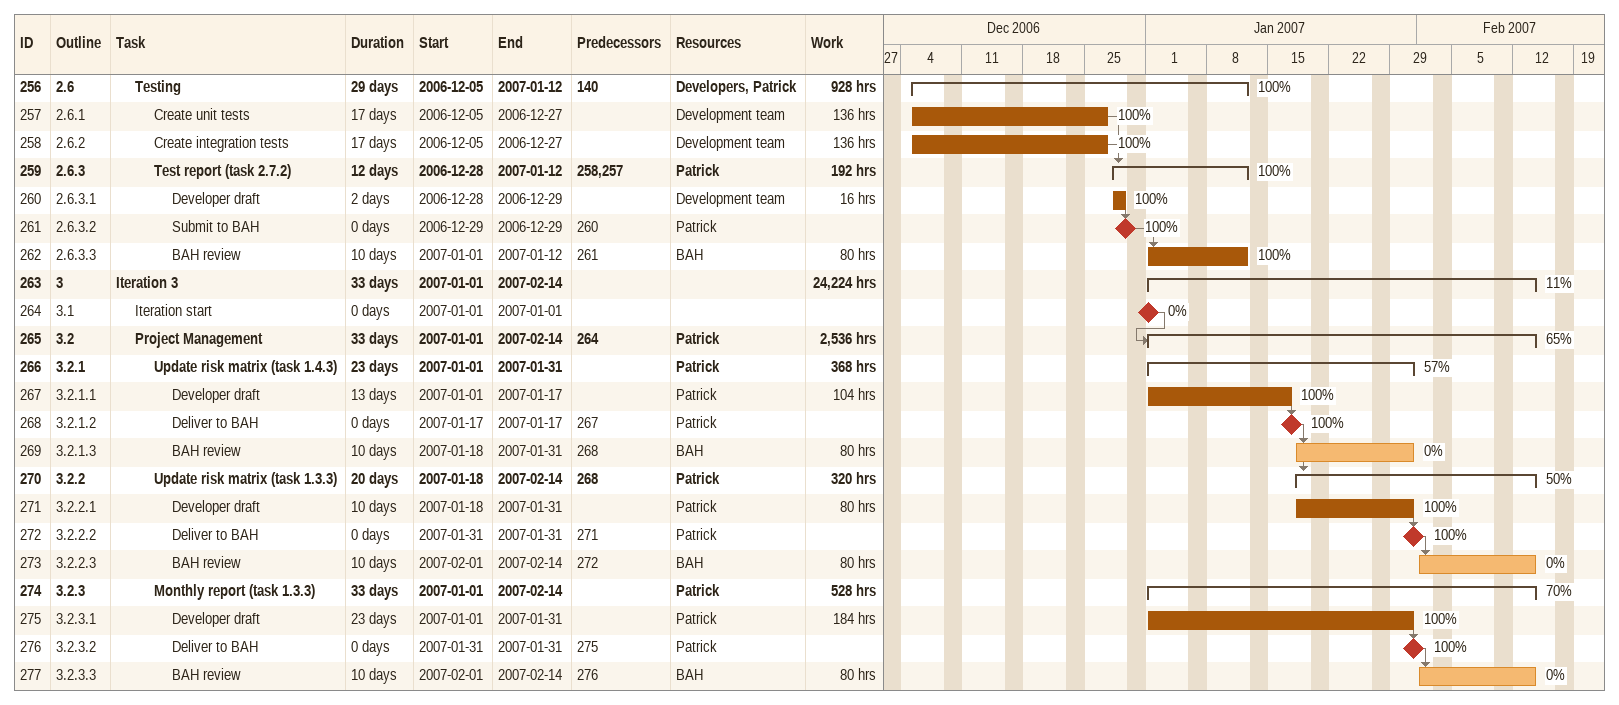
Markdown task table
| ID | WBS | Task | Duration | Start | Finish | Predecessors | Resources | % complete | Work (h) |
|---|---|---|---|---|---|---|---|---|---|
| 256 | 2.6 | **Testing** | 29d | 2006-12-05 | 2007-01-12 | 140 | Developers, Patrick | 100 | 928 |
| 257 | 2.6.1 | Create unit tests | 17d | 2006-12-05 | 2006-12-27 |  | Development team | 100 | 136 |
| 258 | 2.6.2 | Create integration tests | 17d | 2006-12-05 | 2006-12-27 |  | Development team | 100 | 136 |
| 259 | 2.6.3 | **Test report (task 2.7.2)** | 12d | 2006-12-28 | 2007-01-12 | 258, 257 | Patrick | 100 | 192 |
| 260 | 2.6.3.1 | Developer draft | 2d | 2006-12-28 | 2006-12-29 |  | Development team | 100 | 16 |
| 261 | 2.6.3.2 | Submit to BAH | 0d | 2006-12-29 | 2006-12-29 | 260 | Patrick | 100 |  |
| 262 | 2.6.3.3 | BAH review | 10d | 2007-01-01 | 2007-01-12 | 261 | BAH | 100 | 80 |
| 263 | 3 | **Iteration 3** | 33d | 2007-01-01 | 2007-02-14 |  |  | 11 | 24224 |
| 264 | 3.1 | Iteration start | 0d | 2007-01-01 | 2007-01-01 |  |  | 0 |  |
| 265 | 3.2 | **Project Management** | 33d | 2007-01-01 | 2007-02-14 | 264 | Patrick | 65 | 2536 |
| 266 | 3.2.1 | **Update risk matrix (task 1.4.3)** | 23d | 2007-01-01 | 2007-01-31 |  | Patrick | 57 | 368 |
| 267 | 3.2.1.1 | Developer draft | 13d | 2007-01-01 | 2007-01-17 |  | Patrick | 100 | 104 |
| 268 | 3.2.1.2 | Deliver to BAH | 0d | 2007-01-17 | 2007-01-17 | 267 | Patrick | 100 |  |
| 269 | 3.2.1.3 | BAH review | 10d | 2007-01-18 | 2007-01-31 | 268 | BAH | 0 | 80 |
| 270 | 3.2.2 | **Update risk matrix (task 1.3.3)** | 20d | 2007-01-18 | 2007-02-14 | 268 | Patrick | 50 | 320 |
| 271 | 3.2.2.1 | Developer draft | 10d | 2007-01-18 | 2007-01-31 |  | Patrick | 100 | 80 |
| 272 | 3.2.2.2 | Deliver to BAH | 0d | 2007-01-31 | 2007-01-31 | 271 | Patrick | 100 |  |
| 273 | 3.2.2.3 | BAH review | 10d | 2007-02-01 | 2007-02-14 | 272 | BAH | 0 | 80 |
| 274 | 3.2.3 | **Monthly report (task 1.3.3)** | 33d | 2007-01-01 | 2007-02-14 |  | Patrick | 70 | 528 |
| 275 | 3.2.3.1 | Developer draft | 23d | 2007-01-01 | 2007-01-31 |  | Patrick | 100 | 184 |
| 276 | 3.2.3.2 | Deliver to BAH | 0d | 2007-01-31 | 2007-01-31 | 275 | Patrick | 100 |  |
| 277 | 3.2.3.3 | BAH review | 10d | 2007-02-01 | 2007-02-14 | 276 | BAH | 0 | 80 |
